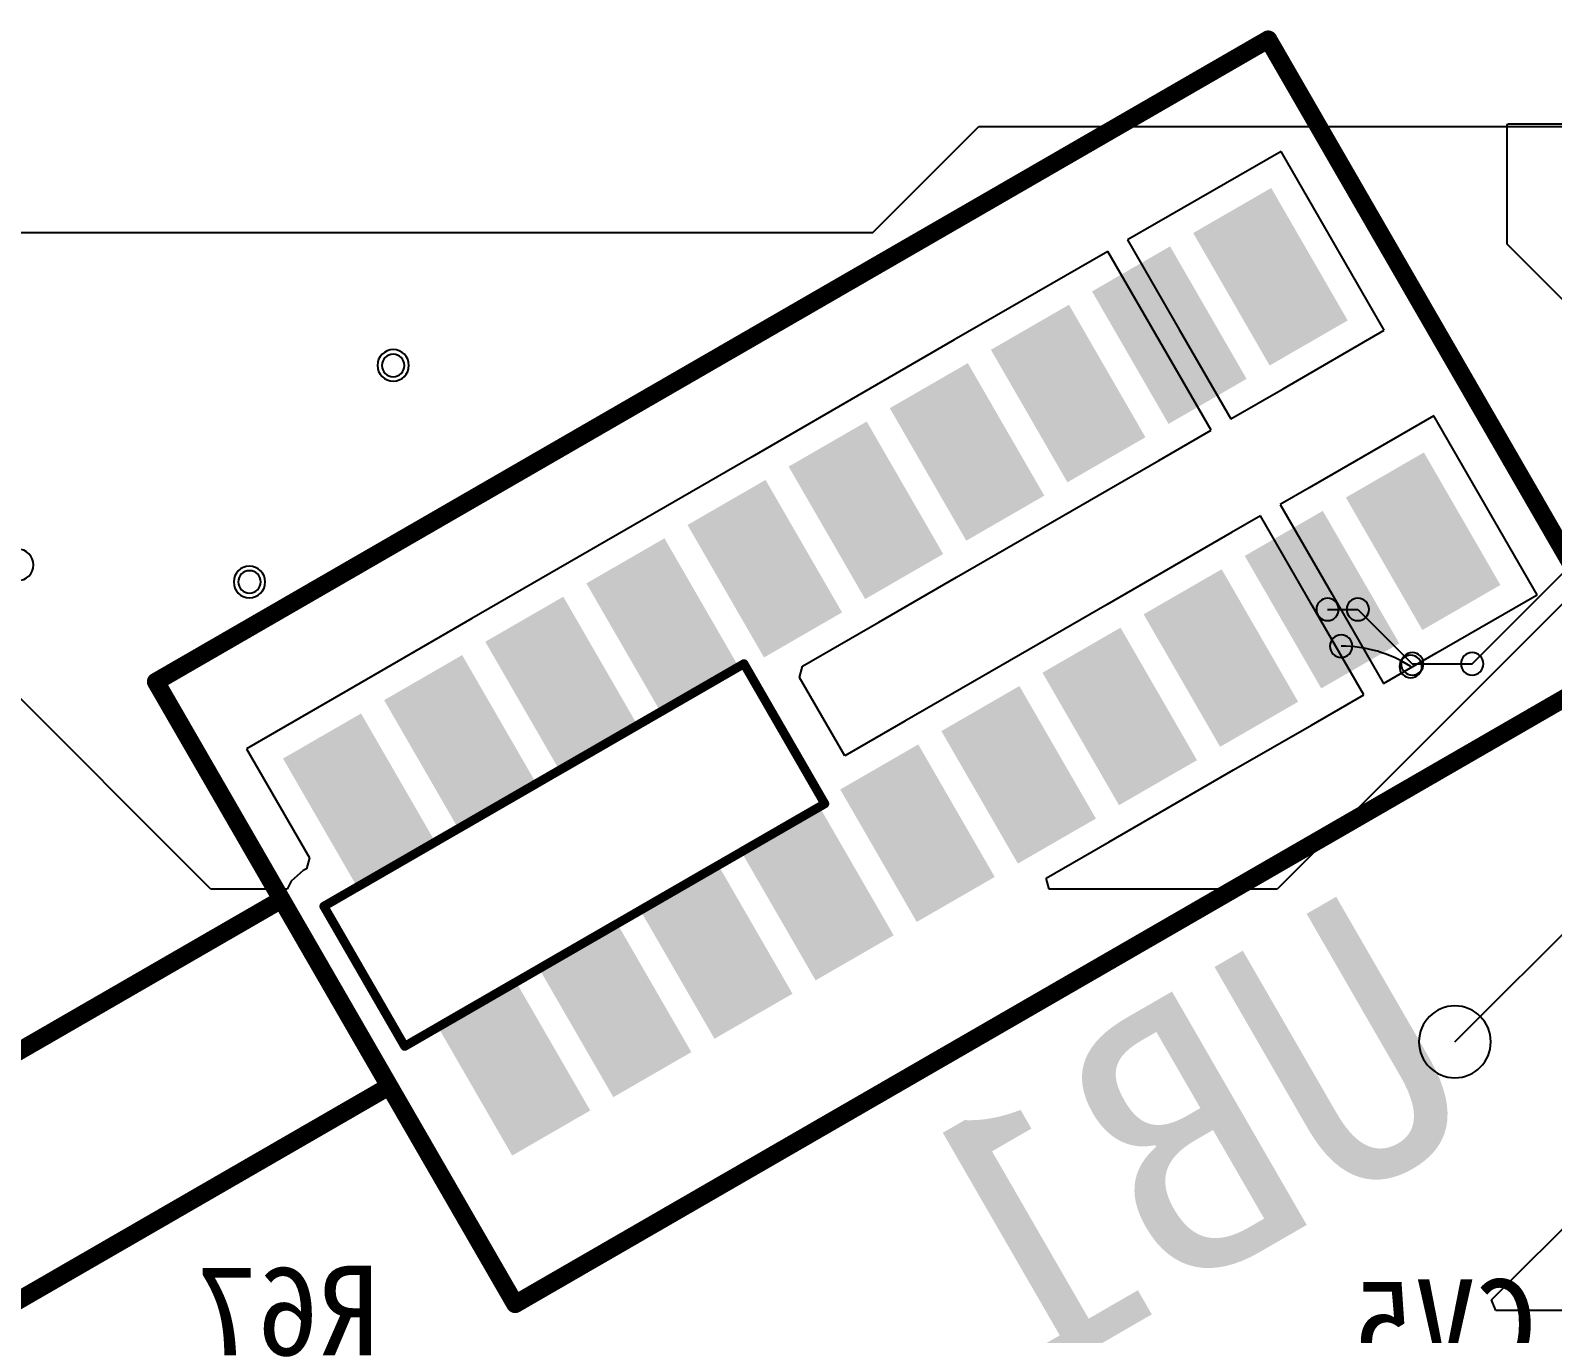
# Model space of a CAD drawing. Header units: inches. Extents: x 32166 to 34772, y 2386 to 4229.
# Drawn here: x 33364.3 to 33437.5, y 3109.2 to 3171.9 of the extents above; entities that cross this region are included whole.
import ezdxf

# ---------------------------------------------------------------- set-up
doc = ezdxf.new("R2010")
doc.units = ezdxf.units.IN
doc.header["$LTSCALE"] = 0.64311
doc.header["$MEASUREMENT"] = 0
for name, color, linetype in [('BOTTOMLAYER', 5, 'CONTINUOUS'), ('BOTTOMOVERLAY', 54, 'CONTINUOUS'), ('BOTTOMSOLDER', 6, 'CONTINUOUS'), ('KEEPOUTLAYER', 6, 'CONTINUOUS'), ('MULTILAYER', 9, 'CONTINUOUS')]:
    doc.layers.add(name, color=color, linetype=linetype)
doc.styles.get("Standard").update_dxf_attribs({"font": 'txt', "width": 0.8})

msp = doc.modelspace()

# ---------------------------------------------------------------- linework, layer by layer
at = {"layer": 'BOTTOMLAYER'}
for p, q in [((33404.785, 3162.193), (33409.882, 3167.29)), ((33409.882, 3167.29), (33449.626, 3167.29)), ((33435.284, 3167.334), (33435.32, 3167.42)), ((33435.284, 3161.631), (33435.284, 3167.334)), ((33435.284, 3167.334), (33435.284, 3167.334)), ((33435.284, 3167.334), (33435.284, 3167.334)), ((33435.32, 3167.42), (33517.407, 3167.42)), ((33424.415, 3166.095), (33418.429, 3162.639)), ((33429.383, 3157.49), (33424.415, 3166.095)), ((33418.429, 3162.639), (33417.034, 3161.833)), ((33418.429, 3162.639), (33418.429, 3162.639)), ((33418.429, 3162.639), (33418.429, 3162.639)), ((33360.937, 3162.193), (33404.785, 3162.193)), ((33417.034, 3161.833), (33419.517, 3157.532)), ((33416.083, 3161.284), (33414.688, 3160.479)), ((33418.568, 3156.981), (33416.083, 3161.284)), ((33445.695, 3151.22), (33435.284, 3161.631)), ((33414.688, 3160.479), (33408.702, 3157.023)), ((33414.688, 3160.479), (33414.688, 3160.479)), ((33419.517, 3157.532), (33419.517, 3157.532)), ((33419.517, 3157.532), (33422.002, 3153.228)), ((33424.519, 3154.682), (33429.383, 3157.49)), ((33408.702, 3157.023), (33404.961, 3154.863)), ((33408.702, 3157.023), (33408.702, 3157.023)), ((33408.702, 3157.023), (33408.702, 3157.023)), ((33421.051, 3152.68), (33418.568, 3156.981)), ((33418.568, 3156.981), (33418.568, 3156.981)), ((33404.961, 3154.863), (33398.975, 3151.407)), ((33404.961, 3154.863), (33404.961, 3154.863)), ((33422.002, 3153.228), (33424.519, 3154.682)), ((33424.519, 3154.682), (33424.519, 3154.682)), ((33424.519, 3154.682), (33424.519, 3154.682)), ((33446.516, 3152.905), (33424.225, 3130.614)), ((33431.759, 3153.374), (33425.773, 3149.918)), ((33436.727, 3144.77), (33431.759, 3153.374)), ((33418.534, 3151.226), (33421.051, 3152.68)), ((33398.975, 3151.407), (33395.233, 3149.247)), ((33398.975, 3151.407), (33398.975, 3151.407)), ((33398.975, 3151.407), (33398.975, 3151.407)), ((33414.792, 3149.066), (33418.534, 3151.226)), ((33418.534, 3151.226), (33418.534, 3151.226)), ((33395.233, 3149.247), (33389.248, 3145.791)), ((33395.233, 3149.247), (33395.233, 3149.247)), ((33425.773, 3149.918), (33424.378, 3149.113)), ((33425.773, 3149.918), (33425.773, 3149.918)), ((33425.773, 3149.918), (33425.773, 3149.918)), ((33408.806, 3145.61), (33414.792, 3149.066)), ((33414.792, 3149.066), (33414.792, 3149.066)), ((33414.792, 3149.066), (33414.792, 3149.066)), ((33423.427, 3148.564), (33422.032, 3147.758)), ((33425.912, 3144.261), (33423.427, 3148.564)), ((33424.378, 3149.113), (33426.861, 3144.811)), ((33422.032, 3147.758), (33416.046, 3144.302)), ((33422.032, 3147.758), (33422.032, 3147.758)), ((33433.606, 3141.45), (33439.345, 3147.188)), ((33389.248, 3145.791), (33385.506, 3143.631)), ((33389.248, 3145.791), (33389.248, 3145.791)), ((33389.248, 3145.791), (33389.248, 3145.791)), ((33405.065, 3143.45), (33408.806, 3145.61)), ((33408.806, 3145.61), (33408.806, 3145.61)), ((33416.046, 3144.302), (33412.305, 3142.142)), ((33416.046, 3144.302), (33416.046, 3144.302)), ((33416.046, 3144.302), (33416.046, 3144.302)), ((33428.395, 3139.959), (33425.912, 3144.261)), ((33425.912, 3144.261), (33425.912, 3144.261)), ((33426.861, 3144.811), (33426.861, 3144.811)), ((33426.861, 3144.811), (33429.346, 3140.508)), ((33431.863, 3141.962), (33436.727, 3144.77)), ((33385.506, 3143.631), (33379.52, 3140.175)), ((33385.506, 3143.631), (33385.506, 3143.631)), ((33401.394, 3141.33), (33405.065, 3143.45)), ((33405.065, 3143.45), (33405.065, 3143.45)), ((33405.065, 3143.45), (33405.065, 3143.45)), ((33426.656, 3144.068), (33428.112, 3144.068)), ((33428.112, 3144.068), (33430.73, 3141.45)), ((33372.946, 3130.614), (33361.239, 3142.321)), ((33412.305, 3142.142), (33406.319, 3138.686)), ((33412.305, 3142.142), (33412.305, 3142.142)), ((33429.346, 3140.508), (33431.863, 3141.962)), ((33431.863, 3141.962), (33431.863, 3141.962)), ((33431.863, 3141.962), (33431.863, 3141.962)), ((33401.252, 3140.8), (33401.394, 3141.33)), ((33430.73, 3141.45), (33433.606, 3141.45)), ((33403.434, 3137.021), (33401.252, 3140.8)), ((33379.52, 3140.175), (33374.657, 3137.367)), ((33379.52, 3140.175), (33379.52, 3140.175)), ((33379.52, 3140.175), (33379.52, 3140.175)), ((33425.878, 3138.506), (33428.395, 3139.959)), ((33406.319, 3138.686), (33403.434, 3137.021)), ((33406.319, 3138.686), (33406.319, 3138.686)), ((33406.319, 3138.686), (33406.319, 3138.686)), ((33422.136, 3136.346), (33425.878, 3138.506)), ((33425.878, 3138.506), (33425.878, 3138.506)), ((33374.657, 3137.367), (33377.684, 3132.124)), ((33416.15, 3132.89), (33422.136, 3136.346)), ((33422.136, 3136.346), (33422.136, 3136.346)), ((33422.136, 3136.346), (33422.136, 3136.346)), ((33413.126, 3131.144), (33416.15, 3132.89)), ((33416.15, 3132.89), (33416.15, 3132.89)), ((33377.684, 3132.124), (33377.542, 3131.594)), ((33376.81, 3130.997), (33376.621, 3130.614)), ((33377.391, 3131.507), (33376.81, 3130.997)), ((33377.542, 3131.594), (33377.391, 3131.507)), ((33413.268, 3130.614), (33413.126, 3131.144)), ((33376.621, 3130.614), (33372.946, 3130.614)), ((33424.225, 3130.614), (33413.268, 3130.614)), ((33434.541, 3110.863), (33448.443, 3124.765)), ((33434.751, 3110.356), (33434.541, 3110.863)), ((33442.412, 3110.356), (33434.751, 3110.356))]:
    msp.add_line(p, q, dxfattribs=at)
for centre, radius, start, end in [((33381.716, 3155.799), 0.54, 0, 180), ((33381.716, 3155.799), 0.54, 180, 0), ((33374.804, 3145.388), 0.54, 0, 180), ((33374.804, 3145.388), 0.54, 180, 0), ((33426.656, 3144.068), 0.54, 0, 180), ((33428.112, 3144.068), 0.54, 0, 180), ((33428.112, 3144.068), 0.54, 0, 180), ((33426.656, 3144.068), 0.54, 180, 0), ((33428.112, 3144.068), 0.54, 180, 0), ((33428.112, 3144.068), 0.54, 180, 0), ((33427.306, 3142.298), 0.54, 0, 180), ((33427.306, 3142.298), 0.54, 180, 0), ((33427.318, 3136.108), 6.19, 57.42707, 90.11205), ((33430.73, 3141.45), 0.54, 0, 180), ((33430.73, 3141.45), 0.54, 0, 180), ((33433.606, 3141.45), 0.54, 0, 180), ((33433.606, 3141.45), 0.54, 0, 180), ((33430.65, 3141.324), 0.54, 0, 180), ((33430.65, 3141.324), 0.54, 180, 0), ((33430.73, 3141.45), 0.54, 180, 0), ((33430.73, 3141.45), 0.54, 180, 0), ((33433.606, 3141.45), 0.54, 180, 0), ((33433.606, 3141.45), 0.54, 180, 0)]:
    msp.add_arc(centre, radius, start, end, dxfattribs=at)
for points in [[(33427.023, 3158.122), (33423.783, 3163.734), (33424.03, 3156.394), (33420.79, 3162.006)], [(33422.159, 3155.314), (33418.919, 3160.926), (33419.166, 3153.586), (33415.926, 3159.198)], [(33417.295, 3152.506), (33414.055, 3158.118), (33414.302, 3150.778), (33411.062, 3156.39)], [(33412.432, 3149.698), (33409.192, 3155.31), (33409.439, 3147.97), (33406.199, 3153.582)], [(33407.568, 3146.89), (33404.328, 3152.502), (33404.575, 3145.162), (33401.335, 3150.774)], [(33434.367, 3145.402), (33431.127, 3151.014), (33431.374, 3143.674), (33428.134, 3149.286)], [(33402.705, 3144.082), (33399.465, 3149.694), (33399.712, 3142.354), (33396.472, 3147.966)], [(33429.503, 3142.594), (33426.263, 3148.206), (33426.51, 3140.866), (33423.27, 3146.478)], [(33397.841, 3141.274), (33394.601, 3146.886), (33394.848, 3139.546), (33391.608, 3145.158)], [(33424.639, 3139.786), (33421.399, 3145.398), (33421.646, 3138.058), (33418.406, 3143.67)], [(33392.977, 3138.466), (33389.737, 3144.078), (33389.984, 3136.738), (33386.744, 3142.35)], [(33419.776, 3136.978), (33416.536, 3142.59), (33416.783, 3135.25), (33413.543, 3140.862)], [(33388.114, 3135.658), (33384.874, 3141.27), (33385.121, 3133.93), (33381.881, 3139.542)], [(33414.912, 3134.17), (33411.672, 3139.782), (33411.919, 3132.442), (33408.679, 3138.054)], [(33383.25, 3132.85), (33380.01, 3138.462), (33380.257, 3131.122), (33377.017, 3136.734)], [(33410.049, 3131.362), (33406.809, 3136.974), (33407.056, 3129.634), (33403.816, 3135.246)], [(33405.185, 3128.554), (33401.945, 3134.166), (33402.192, 3126.826), (33398.952, 3132.438)], [(33400.321, 3125.746), (33397.081, 3131.358), (33397.328, 3124.018), (33394.088, 3129.63)], [(33395.458, 3122.938), (33392.218, 3128.55), (33392.465, 3121.21), (33389.225, 3126.822)], [(33390.594, 3120.13), (33387.354, 3125.742), (33387.601, 3118.402), (33384.361, 3124.014)]]:
    msp.add_solid(points, dxfattribs=at)
at = {"layer": 'BOTTOMOVERLAY', "const_width": 0.864}
for points in [[(33370.302, 3140.589), (33423.802, 3171.477)], [(33423.802, 3171.477), (33441.082, 3141.547)], [(33387.582, 3110.659), (33441.082, 3141.547)], [(33370.302, 3140.589), (33387.582, 3110.659)], [(33325.918, 3100.997), (33376.35, 3130.114)], [(33331.102, 3092.018), (33381.534, 3121.135)]]:
    msp.add_lwpolyline(points, dxfattribs=at)
at = {"layer": 'BOTTOMOVERLAY', "const_width": 0.432}
for points in [[(33423.694, 3171.664, 1), (33423.91, 3171.29, 1)], [(33423.694, 3171.664, 1), (33423.91, 3171.29, 1)], [(33370.194, 3140.776, 1), (33370.41, 3140.402, 1)], [(33370.194, 3140.776, 1), (33370.41, 3140.402, 1)], [(33376.242, 3130.301, 1), (33376.458, 3129.927, 1)], [(33381.426, 3121.322, 1), (33381.642, 3120.948, 1)], [(33387.474, 3110.846, 1), (33387.69, 3110.472, 1)], [(33387.474, 3110.846, 1), (33387.69, 3110.472, 1)]]:
    msp.add_lwpolyline(points, format="xyb", close=True, dxfattribs=at)
at = {"layer": 'BOTTOMSOLDER'}
for centre, start, end in [((33381.716, 3155.799), 0, 180), ((33381.716, 3155.799), 180, 0), ((33363.658, 3146.209), 0, 180), ((33363.658, 3146.209), 180, 0), ((33374.804, 3145.388), 0, 180), ((33374.804, 3145.388), 180, 0)]:
    msp.add_arc(centre, 0.759, start, end, dxfattribs=at)
for points in [[(33427.622, 3157.962), (33423.943, 3164.334), (33423.869, 3155.795), (33420.19, 3162.167)], [(33422.759, 3155.154), (33419.08, 3161.526), (33419.005, 3152.987), (33415.326, 3159.359)], [(33417.895, 3152.346), (33414.216, 3158.718), (33414.142, 3150.179), (33410.463, 3156.551)], [(33413.031, 3149.538), (33409.352, 3155.91), (33409.278, 3147.371), (33405.599, 3153.743)], [(33408.168, 3146.73), (33404.489, 3153.102), (33404.415, 3144.563), (33400.736, 3150.935)], [(33434.966, 3145.241), (33431.287, 3151.614), (33431.213, 3143.075), (33427.534, 3149.447)], [(33403.304, 3143.922), (33399.625, 3150.294), (33399.551, 3141.755), (33395.872, 3148.127)], [(33430.103, 3142.433), (33426.424, 3148.806), (33426.349, 3140.267), (33422.67, 3146.639)], [(33398.441, 3141.114), (33394.762, 3147.486), (33394.687, 3138.947), (33391.008, 3145.319)], [(33425.239, 3139.625), (33421.56, 3145.998), (33421.486, 3137.459), (33417.807, 3143.831)], [(33393.577, 3138.306), (33389.898, 3144.678), (33389.824, 3136.139), (33386.145, 3142.511)], [(33420.375, 3136.817), (33416.696, 3143.19), (33416.622, 3134.651), (33412.943, 3141.023)], [(33388.713, 3135.498), (33385.034, 3141.87), (33384.96, 3133.331), (33381.281, 3139.703)], [(33415.512, 3134.009), (33411.833, 3140.382), (33411.759, 3131.843), (33408.08, 3138.215)], [(33383.85, 3132.69), (33380.171, 3139.062), (33380.097, 3130.523), (33376.418, 3136.895)], [(33410.648, 3131.201), (33406.969, 3137.574), (33406.895, 3129.035), (33403.216, 3135.407)], [(33405.785, 3128.393), (33402.106, 3134.766), (33402.031, 3126.227), (33398.352, 3132.599)], [(33400.921, 3125.585), (33397.242, 3131.958), (33397.168, 3123.419), (33393.489, 3129.791)], [(33396.057, 3122.777), (33392.378, 3129.15), (33392.304, 3120.611), (33388.625, 3126.983)], [(33391.194, 3119.969), (33387.515, 3126.342), (33387.441, 3117.803), (33383.762, 3124.175)]]:
    msp.add_solid(points, dxfattribs=at)
at = {"layer": 'KEEPOUTLAYER'}
msp.add_line((33432.778, 3123.27), (33452.91, 3143.401), dxfattribs=at)
at = {"layer": 'KEEPOUTLAYER', "const_width": 0.432}
for points in [[(33378.382, 3129.79), (33398.585, 3141.454)], [(33398.585, 3141.454), (33402.473, 3134.72)], [(33382.27, 3123.056), (33402.473, 3134.72)], [(33378.382, 3129.79), (33382.27, 3123.056)]]:
    msp.add_lwpolyline(points, dxfattribs=at)
at = {"layer": 'KEEPOUTLAYER', "const_width": 0.216}
for points in [[(33398.531, 3141.548, 1), (33398.639, 3141.361, 1)], [(33398.531, 3141.548, 1), (33398.639, 3141.361, 1)], [(33402.419, 3134.814, 1), (33402.527, 3134.627, 1)], [(33402.419, 3134.814, 1), (33402.527, 3134.627, 1)], [(33378.328, 3129.884, 1), (33378.436, 3129.697, 1)], [(33378.328, 3129.884, 1), (33378.436, 3129.697, 1)], [(33382.216, 3123.15, 1), (33382.324, 3122.963, 1)], [(33382.216, 3123.15, 1), (33382.324, 3122.963, 1)]]:
    msp.add_lwpolyline(points, format="xyb", close=True, dxfattribs=at)
at = {"layer": 'KEEPOUTLAYER'}
for start, end in [(0, 180), (180, 0)]:
    msp.add_arc((33432.778, 3123.27), 1.728, start, end, dxfattribs=at)
at = {"layer": 'MULTILAYER'}
for centre, start, end in [((33381.716, 3155.799), 0, 180), ((33381.716, 3155.799), 180, 0), ((33374.804, 3145.388), 0, 180), ((33374.804, 3145.388), 180, 0)]:
    msp.add_arc(centre, 0.54, start, end, dxfattribs=at)
for points in [[(33427.023, 3158.122), (33423.783, 3163.734), (33424.03, 3156.394), (33420.79, 3162.006)], [(33422.159, 3155.314), (33418.919, 3160.926), (33419.166, 3153.586), (33415.926, 3159.198)], [(33417.295, 3152.506), (33414.055, 3158.118), (33414.302, 3150.778), (33411.062, 3156.39)], [(33412.432, 3149.698), (33409.192, 3155.31), (33409.439, 3147.97), (33406.199, 3153.582)], [(33407.568, 3146.89), (33404.328, 3152.502), (33404.575, 3145.162), (33401.335, 3150.774)], [(33434.367, 3145.402), (33431.127, 3151.014), (33431.374, 3143.674), (33428.134, 3149.286)], [(33402.705, 3144.082), (33399.465, 3149.694), (33399.712, 3142.354), (33396.472, 3147.966)], [(33429.503, 3142.594), (33426.263, 3148.206), (33426.51, 3140.866), (33423.27, 3146.478)], [(33397.841, 3141.274), (33394.601, 3146.886), (33394.848, 3139.546), (33391.608, 3145.158)], [(33424.639, 3139.786), (33421.399, 3145.398), (33421.646, 3138.058), (33418.406, 3143.67)], [(33392.977, 3138.466), (33389.737, 3144.078), (33389.984, 3136.738), (33386.744, 3142.35)], [(33419.776, 3136.978), (33416.536, 3142.59), (33416.783, 3135.25), (33413.543, 3140.862)], [(33388.114, 3135.658), (33384.874, 3141.27), (33385.121, 3133.93), (33381.881, 3139.542)], [(33414.912, 3134.17), (33411.672, 3139.782), (33411.919, 3132.442), (33408.679, 3138.054)], [(33383.25, 3132.85), (33380.01, 3138.462), (33380.257, 3131.122), (33377.017, 3136.734)], [(33410.049, 3131.362), (33406.809, 3136.974), (33407.056, 3129.634), (33403.816, 3135.246)], [(33405.185, 3128.554), (33401.945, 3134.166), (33402.192, 3126.826), (33398.952, 3132.438)], [(33400.321, 3125.746), (33397.081, 3131.358), (33397.328, 3124.018), (33394.088, 3129.63)], [(33395.458, 3122.938), (33392.218, 3128.55), (33392.465, 3121.21), (33389.225, 3126.822)], [(33390.594, 3120.13), (33387.354, 3125.742), (33387.601, 3118.402), (33384.361, 3124.014)]]:
    msp.add_solid(points, dxfattribs=at)

# ---------------------------------------------------------------- texts
at = {"layer": 'BOTTOMOVERLAY', "text_generation_flag": 2}
for s, height, rotation, p in [('UB1', 12.96, 30, (33434.463, 3119.554)), ('R67', 4.32, 360, (33381.068, 3108.193)), ('CV5', 4.32, 360, (33436.716, 3107.528))]:
    msp.add_text(s, height=height, rotation=rotation, dxfattribs=at).set_placement(p)

doc.saveas('drawing.dxf')
